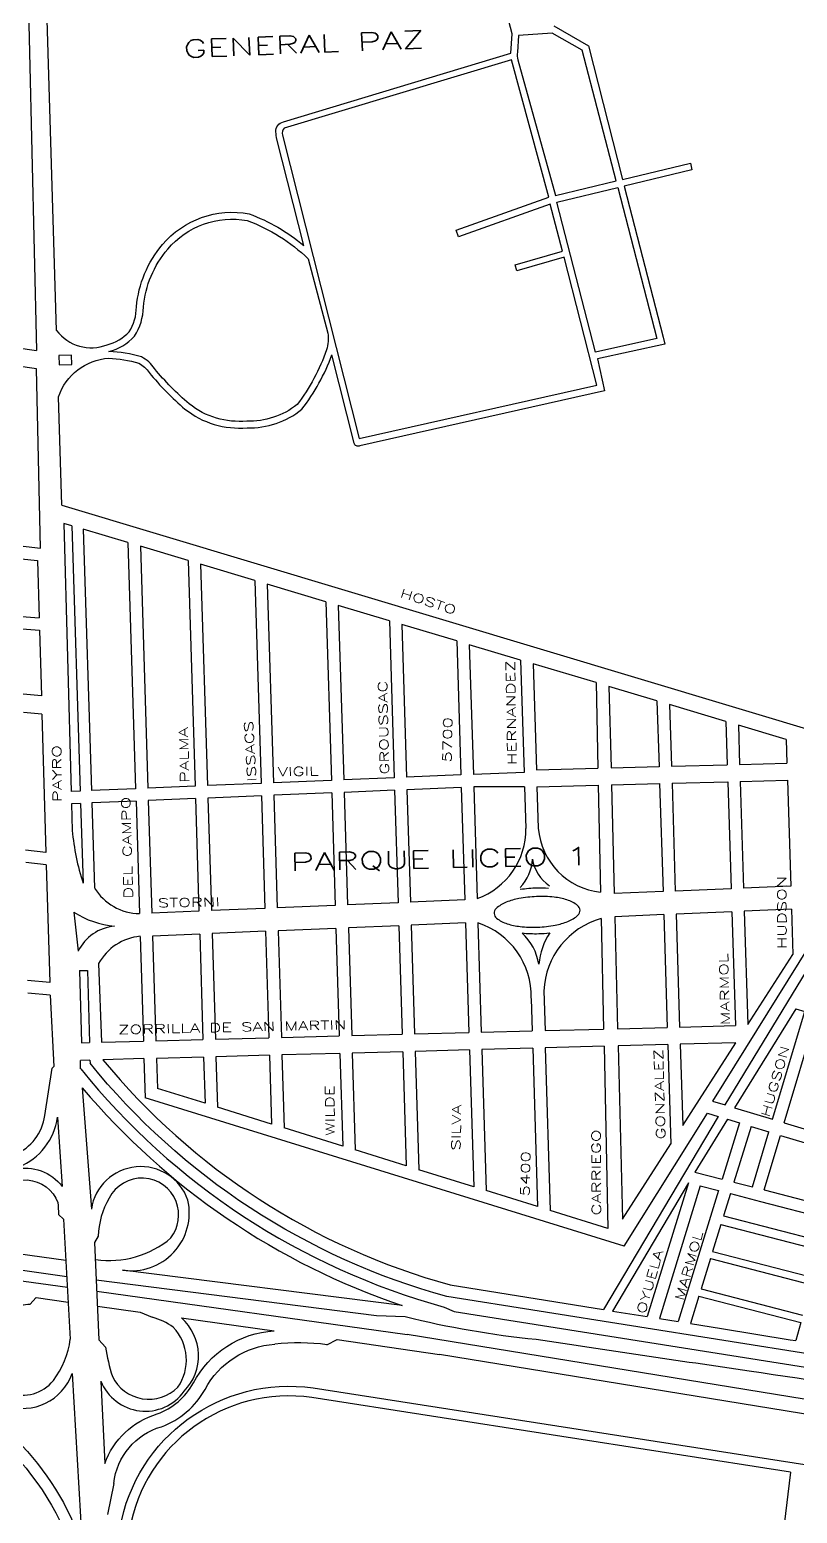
# Model space of a CAD drawing. Header units: millimetres. Extents: x 4375152 to 4409667, y 6523746 to 6549185.
# Drawn here: x 4387989 to 4388856, y 6530726 to 6532401 of the extents above; entities that cross this region are included whole.
import ezdxf

# ---------------------------------------------------------------- set-up
doc = ezdxf.new("R2010")
doc.units = ezdxf.units.MM
for name, color, linetype in [('LINEA CALLE', 252, 'Continuous'), ('NOMBRE BARRIO', 8, 'Continuous'), ('NOMBRE CALLE', 252, 'Continuous')]:
    doc.layers.add(name, color=color, linetype=linetype)
doc.styles.add('ROMANS', font='romans')
doc.styles.add('S1', font='ROMANS')

msp = doc.modelspace()

# ---------------------------------------------------------------- linework, layer by layer
at = {"layer": 'LINEA CALLE', "transparency": 33554687}
for p, q in [((4388019.6, 6532061.5), (4387999.5, 6532738.8)), ((4387241.4, 6532148.5), (4387996.9, 6532038.7)), ((4387996.8, 6532018.1), (4387264.3, 6532124.6)), ((4388001.5, 6531815.5), (4387996.8, 6532018.1)), ((4388025.5, 6531864), (4388021.8, 6531986.6)), ((4387235, 6531908.8), (4388001.5, 6531815.5)), ((4388025.5, 6531864), (4388997, 6531572.3)), ((4388036.8, 6531840.8), (4388027.7, 6531843.6)), ((4388027.7, 6531843.6), (4388036.1, 6531540.9)), ((4388036.8, 6531840.8), (4388046.1, 6531541.4)), ((4388100.2, 6531821.9), (4388049.8, 6531836.9)), ((4388049.8, 6531836.9), (4388059, 6531542)), ((4388100.2, 6531821.9), (4388108.8, 6531544)), ((4388168.1, 6531801.6), (4388114.3, 6531817.7)), ((4388114.3, 6531817.7), (4388122.8, 6531544.6)), ((4387979.5, 6531803.6), (4387998.1, 6531801.6)), ((4387998.1, 6531801.6), (4388000, 6531737)), ((4388168.1, 6531801.6), (4388176, 6531546.9)), ((4388243.3, 6531779.1), (4388182.2, 6531797.4)), ((4388182.2, 6531797.4), (4388190, 6531547.5)), ((4388243.3, 6531779.1), (4388250.4, 6531550)), ((4388323.5, 6531755.1), (4388257.4, 6531774.9)), ((4388257.4, 6531774.9), (4388264.4, 6531550.6)), ((4388323.5, 6531755.1), (4388329.8, 6531553.3)), ((4388395.3, 6531733.6), (4388337.6, 6531750.9)), ((4388337.6, 6531750.9), (4388343.8, 6531553.9)), ((4387980.5, 6531738.6), (4388000, 6531737)), ((4388395.3, 6531733.6), (4388400.8, 6531556.3)), ((4388409.4, 6531729.4), (4388414.8, 6531556.9)), ((4388471.3, 6531710.9), (4388409.4, 6531729.4)), ((4387980.7, 6531724.5), (4388000.4, 6531722.9)), ((4388000.4, 6531722.9), (4388002.5, 6531648.8)), ((4388471.3, 6531710.9), (4388476.1, 6531559.5)), ((4388485.5, 6531706.6), (4388490.1, 6531560)), ((4388543.4, 6531689.3), (4388485.5, 6531706.6)), ((4388543.4, 6531689.3), (4388547.4, 6531562.4)), ((4388557.6, 6531685.1), (4388561.3, 6531565.3)), ((4388628.6, 6531663.8), (4388557.6, 6531685.1)), ((4388628.6, 6531663.8), (4388630.7, 6531567.1)), ((4388002.5, 6531648.8), (4387981.9, 6531650.8)), ((4388643.1, 6531659.5), (4388645.5, 6531567.5)), ((4388697.4, 6531643.3), (4388643.1, 6531659.5)), ((4388003.1, 6531628.1), (4387982.2, 6531630.1)), ((4388003.1, 6531628.1), (4388007.6, 6531472.1)), ((4388697.4, 6531643.3), (4388699.8, 6531568.8)), ((4388711.6, 6531639), (4388713.8, 6531569.3)), ((4388775.1, 6531620), (4388711.6, 6531639)), ((4388775.1, 6531620), (4388776.7, 6531571)), ((4388789.3, 6531615.8), (4388790.7, 6531571.3)), ((4388843.2, 6531599.7), (4388789.3, 6531615.8)), ((4388843.2, 6531599.7), (4388844, 6531572.8)), ((4388547.4, 6531562.4), (4388490.1, 6531560)), ((4388561.3, 6531565.3), (4388630.7, 6531567.1)), ((4388645.5, 6531567.5), (4388699.8, 6531568.9)), ((4388713.8, 6531569.3), (4388776.7, 6531571)), ((4388790.7, 6531571.3), (4388844, 6531572.8)), ((4388176, 6531546.9), (4388122.8, 6531544.6)), ((4388250.4, 6531550), (4388190, 6531547.5)), ((4388329.8, 6531553.3), (4388264.4, 6531550.6)), ((4388400.8, 6531556.3), (4388343.8, 6531553.9)), ((4388476.1, 6531559.5), (4388414.8, 6531556.9)), ((4388476.5, 6531545.5), (4388415.2, 6531542.9)), ((4388476.5, 6531545.5), (4388480.5, 6531418.4)), ((4388547.8, 6531546.3), (4388490.5, 6531546)), ((4388490.5, 6531546), (4388494.4, 6531420)), ((4388547.8, 6531546.3), (4388549.4, 6531499.1)), ((4388561.9, 6531546), (4388631.1, 6531547.9)), ((4388561.9, 6531546), (4388563.4, 6531499.3)), ((4388631.1, 6531547.9), (4388633.8, 6531427.2)), ((4388645.9, 6531548.3), (4388700.4, 6531549.7)), ((4388645.9, 6531548.3), (4388649, 6531425.5)), ((4388700.4, 6531549.7), (4388704.2, 6531427.8)), ((4388714.4, 6531550.1), (4388777.3, 6531551.7)), ((4388714.4, 6531550.1), (4388718.1, 6531428.4)), ((4388777.3, 6531551.7), (4388781, 6531431)), ((4388791.3, 6531552.1), (4388844.6, 6531553.5)), ((4388791.3, 6531552.1), (4388795, 6531431.6)), ((4388844.6, 6531553.5), (4388848.4, 6531433.8)), ((4388046.1, 6531541.4), (4388036.1, 6531540.9)), ((4388108.8, 6531544), (4388059, 6531542)), ((4388109.3, 6531530.1), (4388059.5, 6531528)), ((4388059.5, 6531528), (4388062.5, 6531431.9)), ((4388109.3, 6531530.1), (4388113.2, 6531403.1)), ((4388176.4, 6531532.9), (4388123.2, 6531530.6)), ((4388123.2, 6531530.6), (4388127.2, 6531403.6)), ((4388176.4, 6531532.9), (4388180.4, 6531405.8)), ((4388250.9, 6531536), (4388190.4, 6531533.5)), ((4388190.4, 6531533.5), (4388194.4, 6531406.4)), ((4388250.9, 6531536), (4388254.8, 6531408.9)), ((4388330.2, 6531539.3), (4388264.8, 6531536.6)), ((4388264.8, 6531536.6), (4388268.8, 6531409.5)), ((4388330.2, 6531539.3), (4388334.2, 6531412.3)), ((4388401.2, 6531542.3), (4388344.2, 6531539.9)), ((4388344.2, 6531539.9), (4388348.2, 6531412.8)), ((4388401.2, 6531542.3), (4388405.2, 6531415.2)), ((4388415.2, 6531542.9), (4388419.2, 6531415.8)), ((4388046.5, 6531527.4), (4388036.5, 6531526.9)), ((4388036.5, 6531526.9), (4388037.4, 6531497)), ((4388046.5, 6531527.4), (4388049.7, 6531437.3)), ((4388007.6, 6531472.1), (4387984.6, 6531474.7)), ((4388008, 6531458), (4387984.8, 6531460.6)), ((4388008, 6531458), (4388011.9, 6531325)), ((4388704.2, 6531427.8), (4388649, 6531425.5)), ((4388781, 6531431), (4388718.1, 6531428.4)), ((4388848.4, 6531433.8), (4388795, 6531431.6)), ((4388334.2, 6531412.3), (4388268.8, 6531409.5)), ((4388405.2, 6531415.2), (4388348.2, 6531412.8)), ((4388480.5, 6531418.4), (4388419.2, 6531415.8)), ((4388039.2, 6531404.7), (4388044, 6531360.6)), ((4388180.4, 6531405.8), (4388127.2, 6531403.6)), ((4388254.8, 6531408.9), (4388194.4, 6531406.4)), ((4388634.4, 6531397.4), (4388637.2, 6531272.6)), ((4388705, 6531401.8), (4388649.7, 6531399.5)), ((4388649.7, 6531399.5), (4388652.9, 6531273)), ((4388705, 6531401.8), (4388708.9, 6531274.5)), ((4388781.8, 6531405.1), (4388719, 6531402.4)), ((4388719, 6531402.4), (4388722.9, 6531274.9)), ((4388781.8, 6531405.1), (4388785.9, 6531276.5)), ((4388849.2, 6531407.9), (4388795.8, 6531405.6)), ((4388795.8, 6531405.6), (4388799.8, 6531277.7)), ((4388849.2, 6531407.9), (4388850.8, 6531356.9)), ((4388114, 6531377.3), (4388117.7, 6531259.1)), ((4388181.2, 6531379.9), (4388128, 6531377.6)), ((4388128, 6531377.6), (4388131.7, 6531259.4)), ((4388181.2, 6531379.9), (4388184.9, 6531260.8)), ((4388255.6, 6531383), (4388195.2, 6531380.4)), ((4388195.2, 6531380.4), (4388198.9, 6531261.2)), ((4388255.6, 6531383), (4388259.4, 6531262.8)), ((4388335, 6531386.3), (4388269.6, 6531383.6)), ((4388269.6, 6531383.6), (4388273.4, 6531263.1)), ((4388335, 6531386.3), (4388338.8, 6531264.8)), ((4388406, 6531389.3), (4388349, 6531386.9)), ((4388349, 6531386.9), (4388352.8, 6531265.2)), ((4388406, 6531389.3), (4388409.8, 6531266.7)), ((4388481.3, 6531392.4), (4388420, 6531389.9)), ((4388420, 6531389.9), (4388423.8, 6531267.1)), ((4388481.3, 6531392.4), (4388485.1, 6531268.7)), ((4388495.3, 6531392.5), (4388499.1, 6531269)), ((4388067, 6531346.5), (4388070.5, 6531257.8)), ((4388799.8, 6531277.7), (4388850.8, 6531356.9)), ((4388011.9, 6531325), (4387986.9, 6531327.4)), ((4388045.5, 6531338.6), (4388054.7, 6531338.9)), ((4388045.5, 6531338.6), (4388047.6, 6531257.2)), ((4388012.3, 6531310.9), (4387987.1, 6531313.3)), ((4388012.3, 6531310.9), (4388016.6, 6531230.2)), ((4388569.7, 6531315.8), (4388571, 6531270.9)), ((4388555.3, 6531307.3), (4388556.5, 6531270.5)), ((4388854.3, 6531295.5), (4388785, 6531183.6)), ((4388854.3, 6531295.5), (4388864.3, 6531292.5)), ((4388722.9, 6531274.9), (4388785.9, 6531276.5)), ((4388827.9, 6531170.7), (4388864.3, 6531292.5)), ((4388841, 6531166.7), (4388877.4, 6531288.6)), ((4388131.7, 6531259.4), (4388184.9, 6531260.8)), ((4388198.9, 6531261.2), (4388259.4, 6531262.8)), ((4388273.4, 6531263.1), (4388338.8, 6531264.8)), ((4388352.8, 6531265.2), (4388409.8, 6531266.7)), ((4388423.8, 6531267.1), (4388485.1, 6531268.7)), ((4388499.1, 6531269), (4388556.5, 6531270.5)), ((4388571, 6531270.9), (4388637.2, 6531272.6)), ((4388652.9, 6531273), (4388708.9, 6531274.5)), ((4388047.6, 6531257.2), (4388056.8, 6531257.5)), ((4388070.5, 6531257.8), (4388117.7, 6531259.1)), ((4388260, 6531243), (4388199.5, 6531241.3)), ((4388260, 6531243), (4388262.4, 6531165.4)), ((4388339.4, 6531245.1), (4388274, 6531243.4)), ((4388274, 6531243.4), (4388276.6, 6531161)), ((4388339.4, 6531245.1), (4388342.7, 6531140.5)), ((4388410.4, 6531247), (4388353.4, 6531245.5)), ((4388353.4, 6531245.5), (4388356.8, 6531136.1)), ((4388410.4, 6531247), (4388414.4, 6531118.2)), ((4388485.7, 6531249.1), (4388424.4, 6531247.4)), ((4388424.4, 6531247.4), (4388428.6, 6531113.8)), ((4388485.7, 6531249.1), (4388490.6, 6531094.6)), ((4388557.1, 6531251), (4388499.7, 6531249.4)), ((4388499.7, 6531249.4), (4388504.7, 6531090.2)), ((4388557.1, 6531251), (4388562.7, 6531072.2)), ((4388637.6, 6531253.2), (4388571.1, 6531251.4)), ((4388571.1, 6531251.4), (4388576.8, 6531067.8)), ((4388637.6, 6531253.2), (4388642.1, 6531047.5)), ((4388709.5, 6531255.1), (4388653.4, 6531253.6)), ((4388653.4, 6531253.6), (4388658.4, 6531057.8)), ((4388709.5, 6531255.1), (4388713, 6531142.8)), ((4388786.5, 6531257.2), (4388723.5, 6531255.5)), ((4388723.5, 6531255.5), (4388726.4, 6531163.6)), ((4388726.4, 6531163.6), (4388786.5, 6531257)), ((4388786.5, 6531257.2), (4388786.5, 6531257)), ((4388057.3, 6531237.6), (4388046.8, 6531237.3)), ((4388057.3, 6531237.6), (4388057.4, 6531234.1)), ((4388118.3, 6531239.2), (4388071.9, 6531238)), ((4388118.3, 6531239.2), (4388119.7, 6531195.1)), ((4388185.5, 6531241), (4388132.3, 6531239.5)), ((4388132.3, 6531239.5), (4388133.4, 6531205.5)), ((4388185.5, 6531241), (4388187.2, 6531188.8)), ((4388199.5, 6531241.3), (4388201.3, 6531184.4)), ((4388660.2, 6531027.5), (4388119.7, 6531195.1)), ((4388187.2, 6531188.8), (4388133.4, 6531205.5)), ((4388262.4, 6531165.4), (4388201.3, 6531184.4)), ((4388785, 6531183.6), (4388827.9, 6531170.7)), ((4388342.7, 6531140.5), (4388276.6, 6531161)), ((4388777, 6531170.7), (4388740.1, 6531111.2)), ((4388777, 6531170.7), (4388790.5, 6531166.6)), ((4388803.6, 6531162.7), (4388823.7, 6531156.6)), ((4388841, 6531166.7), (4388903.9, 6531147.8)), ((4388805.2, 6531094.4), (4388823.7, 6531156.6)), ((4388818.4, 6531090.9), (4388836.8, 6531152.6)), ((4388836.8, 6531152.6), (4388899.4, 6531133.8)), ((4388414.4, 6531118.2), (4388356.8, 6531136.1)), ((4388490.6, 6531094.6), (4388428.6, 6531113.8)), ((4388740.1, 6531111.2), (4388771, 6531103.2)), ((4388746.2, 6531095.6), (4388767, 6531090.3)), ((4388784.2, 6531099.8), (4388805.2, 6531094.4)), ((4388562.7, 6531072.2), (4388504.7, 6531090.2)), ((4388780.3, 6531086.8), (4388814.4, 6531078)), ((4388814.4, 6531078), (4388889.9, 6531058.4)), ((4388818.4, 6531090.9), (4388880.6, 6531074.8)), ((4388642.1, 6531047.5), (4388576.8, 6531067.8))]:
    msp.add_line(p, q, dxfattribs=at)
for points in [[(4387981.1, 6532712.3), (4387996.9, 6532038.7)], [(4388275.7, 6532296.8), (4388532.4, 6532374.5), (4388534.1, 6532396.5), (4388466.6, 6532651.9)], [(4388022.2, 6532033.2), (4388022.5, 6532022.7), (4388036.7, 6532023.1), (4388036.4, 6532033.6), (4388022.2, 6532033.2)], [(4388894.7, 6531407.8), (4388759.9, 6531191.2), (4388774.2, 6531186.9), (4388909.3, 6531409.3)], [(4388054.7, 6531338.9), (4388056.8, 6531257.5)], [(4388726.4, 6531163.7), (4388786.5, 6531257.2)], [(4388006.3, 6531175), (4388014.7, 6531228.5), (4388016.6, 6531230.2)], [(4388046.8, 6531227.7), (4388046.8, 6531237.3)], [(4388048.4, 6531206.4), (4388058.9, 6531069.3)], [(4388660.2, 6531027.5), (4388754.6, 6531177.7), (4388766.5, 6531173.9), (4388636.9, 6530955.9)], [(4388020.7, 6531173.1), (4388026.1, 6531094.9)], [(4388790.5, 6531166.6), (4388771, 6531103.2)], [(4388803.6, 6531162.7), (4388784.2, 6531099.8)], [(4388658.4, 6531057.9), (4388713, 6531142.9)], [(4388733, 6531099.1), (4388647.3, 6530954.2)], [(4388733, 6531099.1), (4388686.4, 6530947.9)], [(4388746.2, 6531095.6), (4388700.1, 6530945.7)], [(4388767, 6531090.3), (4388721.4, 6530942.3)], [(4388780.3, 6531086.8), (4388772.6, 6531061.8)], [(4388021.9, 6531063.3), (4388027.4, 6531058), (4388035.1, 6530922.5)], [(4388772.6, 6531061.8), (4388938.6, 6531018.7)], [(4388769.5, 6531051.9), (4388760.2, 6531021.5)], [(4388769.5, 6531051.9), (4388935.5, 6531008.9)], [(4387708.3, 6531039.2), (4388031.1, 6530993.4)], [(4387708.8, 6531025.6), (4388031.8, 6530981.1)], [(4388066.6, 6531038.6), (4388062.3, 6531031.8), (4388067.4, 6530921.9)], [(4387976, 6531019.2), (4388030, 6531011.5)], [(4388757.7, 6531013.4), (4388747.2, 6530979.2)], [(4388757.7, 6531013.4), (4388870.7, 6530984.2)], [(4388760.2, 6531021.5), (4388926.2, 6530978.5)], [(4388409.6, 6530960.4), (4388094.2, 6531000.5)], [(4388380.7, 6530948.9), (4388064.3, 6530989.2)], [(4388064.9, 6530976.5), (4388415.4, 6530927.9)], [(4388747.2, 6530979.2), (4388861.7, 6530949.5)], [(4387989.6, 6530961.7), (4387996.7, 6530969.5)], [(4387996.7, 6530969.5), (4388032.7, 6530964.4)], [(4388065.7, 6530959.8), (4388113.9, 6530953)], [(4388457, 6530958.7), (4388468.4, 6530953.7)], [(4388744.6, 6530970.9), (4388735.1, 6530940.1)], [(4388744.6, 6530970.9), (4388859.6, 6530941.2)], [(4388113.9, 6530953), (4388127.6, 6530947.2)], [(4388160.7, 6530946.4), (4388265.1, 6530931.8)], [(4388647.3, 6530954.2), (4388686.4, 6530947.9)], [(4388700.1, 6530945.7), (4388721.4, 6530942.3)], [(4388859.6, 6530941.2), (4388854.3, 6530920.9)], [(4390344.1, 6530613.4), (4388415.4, 6530927.9)], [(4388735.1, 6530940.1), (4388770.2, 6530934.4)], [(4388770.2, 6530934.4), (4388847.9, 6530921.9)], [(4388074.8, 6530913.5), (4388067.4, 6530921.9)], [(4388324.8, 6530916.1), (4388336.3, 6530922.1)], [(4388336.3, 6530922.1), (4388451.9, 6530905.2)], [(4388847.9, 6530921.9), (4388854.3, 6530920.9)], [(4390340.4, 6530597.1), (4388451.9, 6530905.2)], [(4388037.3, 6530883.8), (4388048.5, 6530689.4)], [(4388069.6, 6530875.1), (4388074, 6530781.9)], [(4388084.3, 6530759.6), (4388077, 6530724.5)], [(4388848.3, 6530772.3), (4388841, 6530713.1)]]:
    msp.add_lwpolyline(points, dxfattribs=at)
for points in [[(4388580.9, 6532405.3), (4388620, 6532382.9), (4388658.5, 6532232), (4388735.1, 6532250.4), (4388736.9, 6532242.8), (4388660.4, 6532224.5), (4388704.4, 6532053.9), (4388706.1, 6532046.1), (4388630.1, 6532029.3), (4388638, 6531993.4), (4388362.1, 6531931, -0.471897), (4388355.6, 6531934.3), (4388330.5, 6532033.9)], [(4388019.6, 6532061.5, 0.337094), (4388076.8, 6532045.3, 0.144623), (4388101.4, 6532059.7, 0.141376), (4388109.8, 6532088.1, -0.154813), (4388139.2, 6532158.3, -0.270814), (4388237, 6532193, -0.088805), (4388298.7, 6532157.3), (4388268.3, 6532277.4, -0.020826), (4388267.1, 6532285.7, -0.367414), (4388275.7, 6532296.8)], [(4388021.8, 6531986.6, -0.30108), (4388078.4, 6532030.1, -0.060474), (4388112.5, 6532024.4, -0.12972), (4388124.1, 6532013.8, 0.043342), (4388164.6, 6531972.6, 0.191246), (4388234.6, 6531951.5, 0.180027), (4388296.6, 6531972.4, 0.075093), (4388330.5, 6532033.9)], [(4389606.6, 6530788.5), (4388460.3, 6530970.5, -0.156608), (4388057.4, 6531234.1)], [(4388071.9, 6531238, 0.15458), (4388463.9, 6530983.7), (4388636.9, 6530955.9)], [(4387858.5, 6531048.3, 0.246913), (4387906.5, 6531076.2), (4387920.8, 6531093.3, -0.208408), (4387972.8, 6531130.9, 0.265083), (4388006.3, 6531175, 0.265083)], [(4387859.1, 6531033.8, 0.243142), (4387918.2, 6531067.6), (4387932.8, 6531085, -0.217719), (4387977.1, 6531117, 0.270779), (4388020.7, 6531173.1)], [(4387952, 6531022.2, -0.267142), (4387932.4, 6531073.8, -0.637959), (4388026.1, 6531094.9)], [(4388094.2, 6531000.5, 0.528294), (4388167.9, 6531079.6, 0.781137), (4388058.9, 6531069.3)], [(4387976, 6531019.2, -0.04888), (4387956.7, 6531038, -0.347875), (4387949.1, 6531081.5, -0.641772), (4388021.2, 6531076.6, 0.00222), (4388021.9, 6531063.3)], [(4388063.7, 6531012.5, 0.216294), (4388148.8, 6531036.8, 0.257123), (4388154.6, 6531077.9, 0.64754), (4388078.9, 6531081.6, 0.125626), (4388066.6, 6531038.6)], [(4387635.3, 6531010.7), (4387742.7, 6530984.2, -0.128443), (4387837, 6530936.8, -0.00634), (4387964.9, 6530799.3, -0.126523), (4388045.3, 6530660.7, -0.126523)], [(4387690.2, 6531011.3), (4387745.8, 6530997.1, -0.128813), (4387846.2, 6530946.4, -0.006348), (4387974.5, 6530808.5, -0.11584), (4388048.5, 6530689.4)], [(4387966.7, 6530973.5, 0.771922), (4387961.9, 6530847.6, 0.412461), (4388037.3, 6530883.8)], [(4387989.6, 6530961.7, 0.038016), (4387970, 6530958.9, 0.774382), (4387966.5, 6530861.8, 0.319047), (4388016, 6530875.8, 0.130397), (4388035.1, 6530922.5)], [(4388069.6, 6530875.1, 0.591994), (4388163.8, 6530863.7, 0.424289), (4388160.7, 6530946.4)], [(4388468.4, 6530953.7), (4390496.5, 6530632.3), (4390496.5, 6530632.3), (4390496.5, 6530632.3, 0.083036), (4390627.7, 6530646.6, 0.169146), (4390671.4, 6530673, -0.130426), (4390715.4, 6530701.4, 0.034492), (4390769.5, 6530726.9, 0.060148), (4390785.1, 6530745.6), (4390783.6, 6530777.9)], [(4388074, 6530781.9, -0.239862), (4388133.3, 6530838, 0.177024), (4388174.1, 6530873, -0.262131), (4388265.1, 6530931.8)], [(4388082.6, 6530880.3, 0.513375), (4388156.5, 6530868.1, 0.355727), (4388151.4, 6530936, 0.42886)], [(4388084.3, 6530759.6, -0.304941), (4388138, 6530823.6, 0.179241), (4388187.4, 6530865.8, -0.262646), (4388266, 6530916.7, -0.262646)], [(4388095.3, 6530565.3), (4388091.2, 6530709.1, -0.404815), (4388309.4, 6530867.4), (4389501.4, 6530681.5)], [(4388848.3, 6530772.3), (4388307.8, 6530856.6, 0.404706), (4388101.9, 6530707.2), (4388106, 6530565.6)]]:
    msp.add_lwpolyline(points, format="xyb", dxfattribs=at)
for points in [[(4388539.9, 6532375.6, 0.116554), (4388540.5, 6532366.9), (4388582.8, 6532213.7), (4388651.3, 6532230.2), (4388613, 6532377.9), (4388578.9, 6532397.2), (4388541.2, 6532394.3)], [(4388276.6, 6532289.9, 0.271683), (4388274.6, 6532282.1), (4388361.3, 6531939.4), (4388629.4, 6531999.8), (4388592.7, 6532144.1), (4388539.1, 6532128.6), (4388537.2, 6532135.5), (4388590.7, 6532150.9), (4388576.8, 6532203.9), (4388473.5, 6532167), (4388470.7, 6532174.8), (4388575.2, 6532211.9), (4388533.1, 6532367.1)], [(4388303.5, 6532142.4), (4388326, 6532058.3, -0.096768), (4388324.5, 6532039.6, -0.077626), (4388291.1, 6531977.7, -0.178694), (4388234.4, 6531959.1, -0.192098), (4388169.4, 6531978.4, -0.042908), (4388130.2, 6532018.3, 0.131731), (4388115.4, 6532031.5, 0.061663), (4388078.7, 6532037.7, 0.147805), (4388107.6, 6532054.9, 0.142944), (4388117.6, 6532087.8, -0.154164), (4388145.1, 6532153.3, -0.269104), (4388234.9, 6532185.5, -0.105176)]]:
    msp.add_lwpolyline(points, format="xyb", close=True, dxfattribs=at)
msp.add_lwpolyline([(4388584.5, 6532206.4), (4388653.2, 6532222.8), (4388697.4, 6532052.3), (4388628.1, 6532037)], close=True, dxfattribs=at)
at = {"layer": 'LINEA CALLE', "transparency": 33554687, "flags": 128}
for points in [[(4388562.1, 6531431.8, 0.032675), (4388543.1, 6531430.1, 0.05784)], [(4388574.9, 6531431.5, 0.022081), (4388562.1, 6531431.8, 0.044383)], [(4390396.3, 6530625.7, -0.022016), (4390396.3, 6530625.7, -0.011791), (4390396.3, 6530625.7, 0.028837), (4390246.6, 6530650.6, 0.003559), (4390006, 6530690.4, -0.006814), (4389808.3, 6530722.2, -0.010815), (4389633, 6530751.6, 0.006329), (4389483.9, 6530775.5, -0.013883), (4389279, 6530809.2, -0.00524), (4389018.5, 6530852, 0.007411), (4388801.4, 6530886.3, -0.000467), (4388560.9, 6530922, -0.036221), (4388413.2, 6530947.6), (4388380.7, 6530948.9)]]:
    msp.add_lwpolyline(points, format="xyb", dxfattribs=at)
msp.add_lwpolyline([(4388561.4, 6531422.2, 0.036631), (4388541.6, 6531420, 0.048956), (4388527.3, 6531415.9, 0.092265), (4388515.9, 6531408.6, 0.218546), (4388513.6, 6531403.1, 0.218546), (4388516.3, 6531397.8, 0.092265), (4388528.3, 6531391.5, 0.048956), (4388542.8, 6531388.4, 0.036631), (4388562.7, 6531387.7, 0.036631), (4388582.5, 6531389.9, 0.048956), (4388596.8, 6531394.1, 0.092265), (4388608.2, 6531401.3, 0.218546), (4388610.5, 6531406.8, 0.218546), (4388607.8, 6531412.1, 0.092265), (4388595.8, 6531418.5, 0.048956), (4388581.3, 6531421.5, 0.036631)], format="xyb", close=True, dxfattribs=at)
at = {"layer": 'LINEA CALLE', "transparency": 33554687}
for centre, radius, start, end in [((4388297.8, 6531519.5), 261.4, 184.9409, 198.3297), ((4388466.4, 6531498.1), 83, 289.7347, 0.7384), ((4388642.2, 6531505.9), 79.1, 184.7458, 263.9049), ((4388509.5, 6531466.2), 47.3, 314.7108, 358.047), ((4388602.3, 6531472.4), 46.2, 189.7234, 235.1328), ((4388113.6, 6531462.9), 59.8, 211.2784, 269.6559), ((4388094.8, 6531490.2), 102, 236.966, 264.5579), ((4388657.8, 6531312.4), 88.1, 105.351, 177.7908), ((4388089.3, 6531338.5), 50.4, 94.7287, 154.0384), ((4388119.4, 6531317.9), 59.7, 95.1557, 151.351), ((4388468.5, 6531309.8), 86.9, 358.3683, 72.0433), ((4388560.4, 6531526.2), 145.9, 263.9953, 271.3586), ((4388501.5, 6531334.6), 63.7, 10.2792, 46.7687), ((4388560.4, 6531526.2), 145.9, 271.3586, 276.2642), ((4388639.3, 6531339.7), 75.4, 146.6757, 175.2196), ((4388669.3, 6531729.7), 799.6, 218.8816, 254.6088), ((4388669.3, 6531729.7), 811.9, 220.1281, 251.3494), ((4388106.1, 6530870.5), 79.7, 55.3329, 74.3101), ((4388299.8, 6530949.1), 227.8, 188.9784, 197.5668), ((4388293.1, 6530686.4), 231.9, 82.1483, 96.7138), ((4387527.3, 6530594.9), 469.6, 4.1809, 20.0506), ((4387527.3, 6530594.9), 469.6, 4.1809, 20.0506), ((4387527.3, 6530594.9), 469.6, 4.1809, 20.0506)]:
    msp.add_arc(centre, radius, start, end, dxfattribs=at)

# ---------------------------------------------------------------- texts
at = {"layer": 'NOMBRE BARRIO', "transparency": 33554687, "style": 'ROMANS', "width": 1.5}
msp.add_text('GENERAL PAZ', height=20, rotation=2.2794, dxfattribs=at).set_placement((4388163.1, 6532369.3))
at = {"layer": 'NOMBRE BARRIO', "linetype": 'Continuous', "transparency": 33554687, "style": 'S1', "width": 1.5}
msp.add_text('PARQUE LICEO 1', height=20, rotation=1.1637, dxfattribs=at).set_placement((4388284, 6531451.2))
at = {"layer": 'NOMBRE CALLE', "transparency": 33554687, "style": 'ROMANS', "width": 1.5}
for s, rotation, p in [('HOSTO', 341.7076, (4388406.6, 6531760.8)), ('HERNANDEZ', 91.0512, (4388538.9, 6531570.7)), ('GROUSSAC', 91.2771, (4388394.9, 6531560)), ('PALMA', 91.6106, (4388169.4, 6531550.7)), ('ISSACS', 93.3535, (4388245.2, 6531552.2)), ('5700', 88.8417, (4388465.3, 6531573.4)), ('PAYRO', 90.6307, (4388025.4, 6531528.9)), ('VIGIL', 1.0308, (4388269.4, 6531558.2)), ('DEL CAMPO', 91.591, (4388105.8, 6531420)), ('HUDSON', 90.3098, (4388843.6, 6531362.8)), ('STORNI', 1.0308, (4388134, 6531410)), ('MARMOL', 91.6559, (4388779.7, 6531277.1)), ('ZORRILLA DE SAN MARTIN', 1.2456, (4388089.3, 6531266.9)), ('GONZALEZ', 91.6193, (4388706.8, 6531148.1)), ('HUGSON', 73.8974, (4388824.1, 6531172.3)), ('WILDE', 90.6196, (4388333.5, 6531151.9)), ('SILVA', 88.8417, (4388475.3, 6531135.4)), ('CARRIEGO', 90.2557, (4388634, 6531062.1)), ('5400', 88.8417, (4388553.3, 6531083.4)), ('MARMOL', 73.8974, (4388727, 6530965)), ('OYUELA', 73.8974, (4388683.8, 6530950.1))]:
    msp.add_text(s, height=10, rotation=rotation, dxfattribs=at).set_placement(p)

doc.saveas('drawing.dxf')
